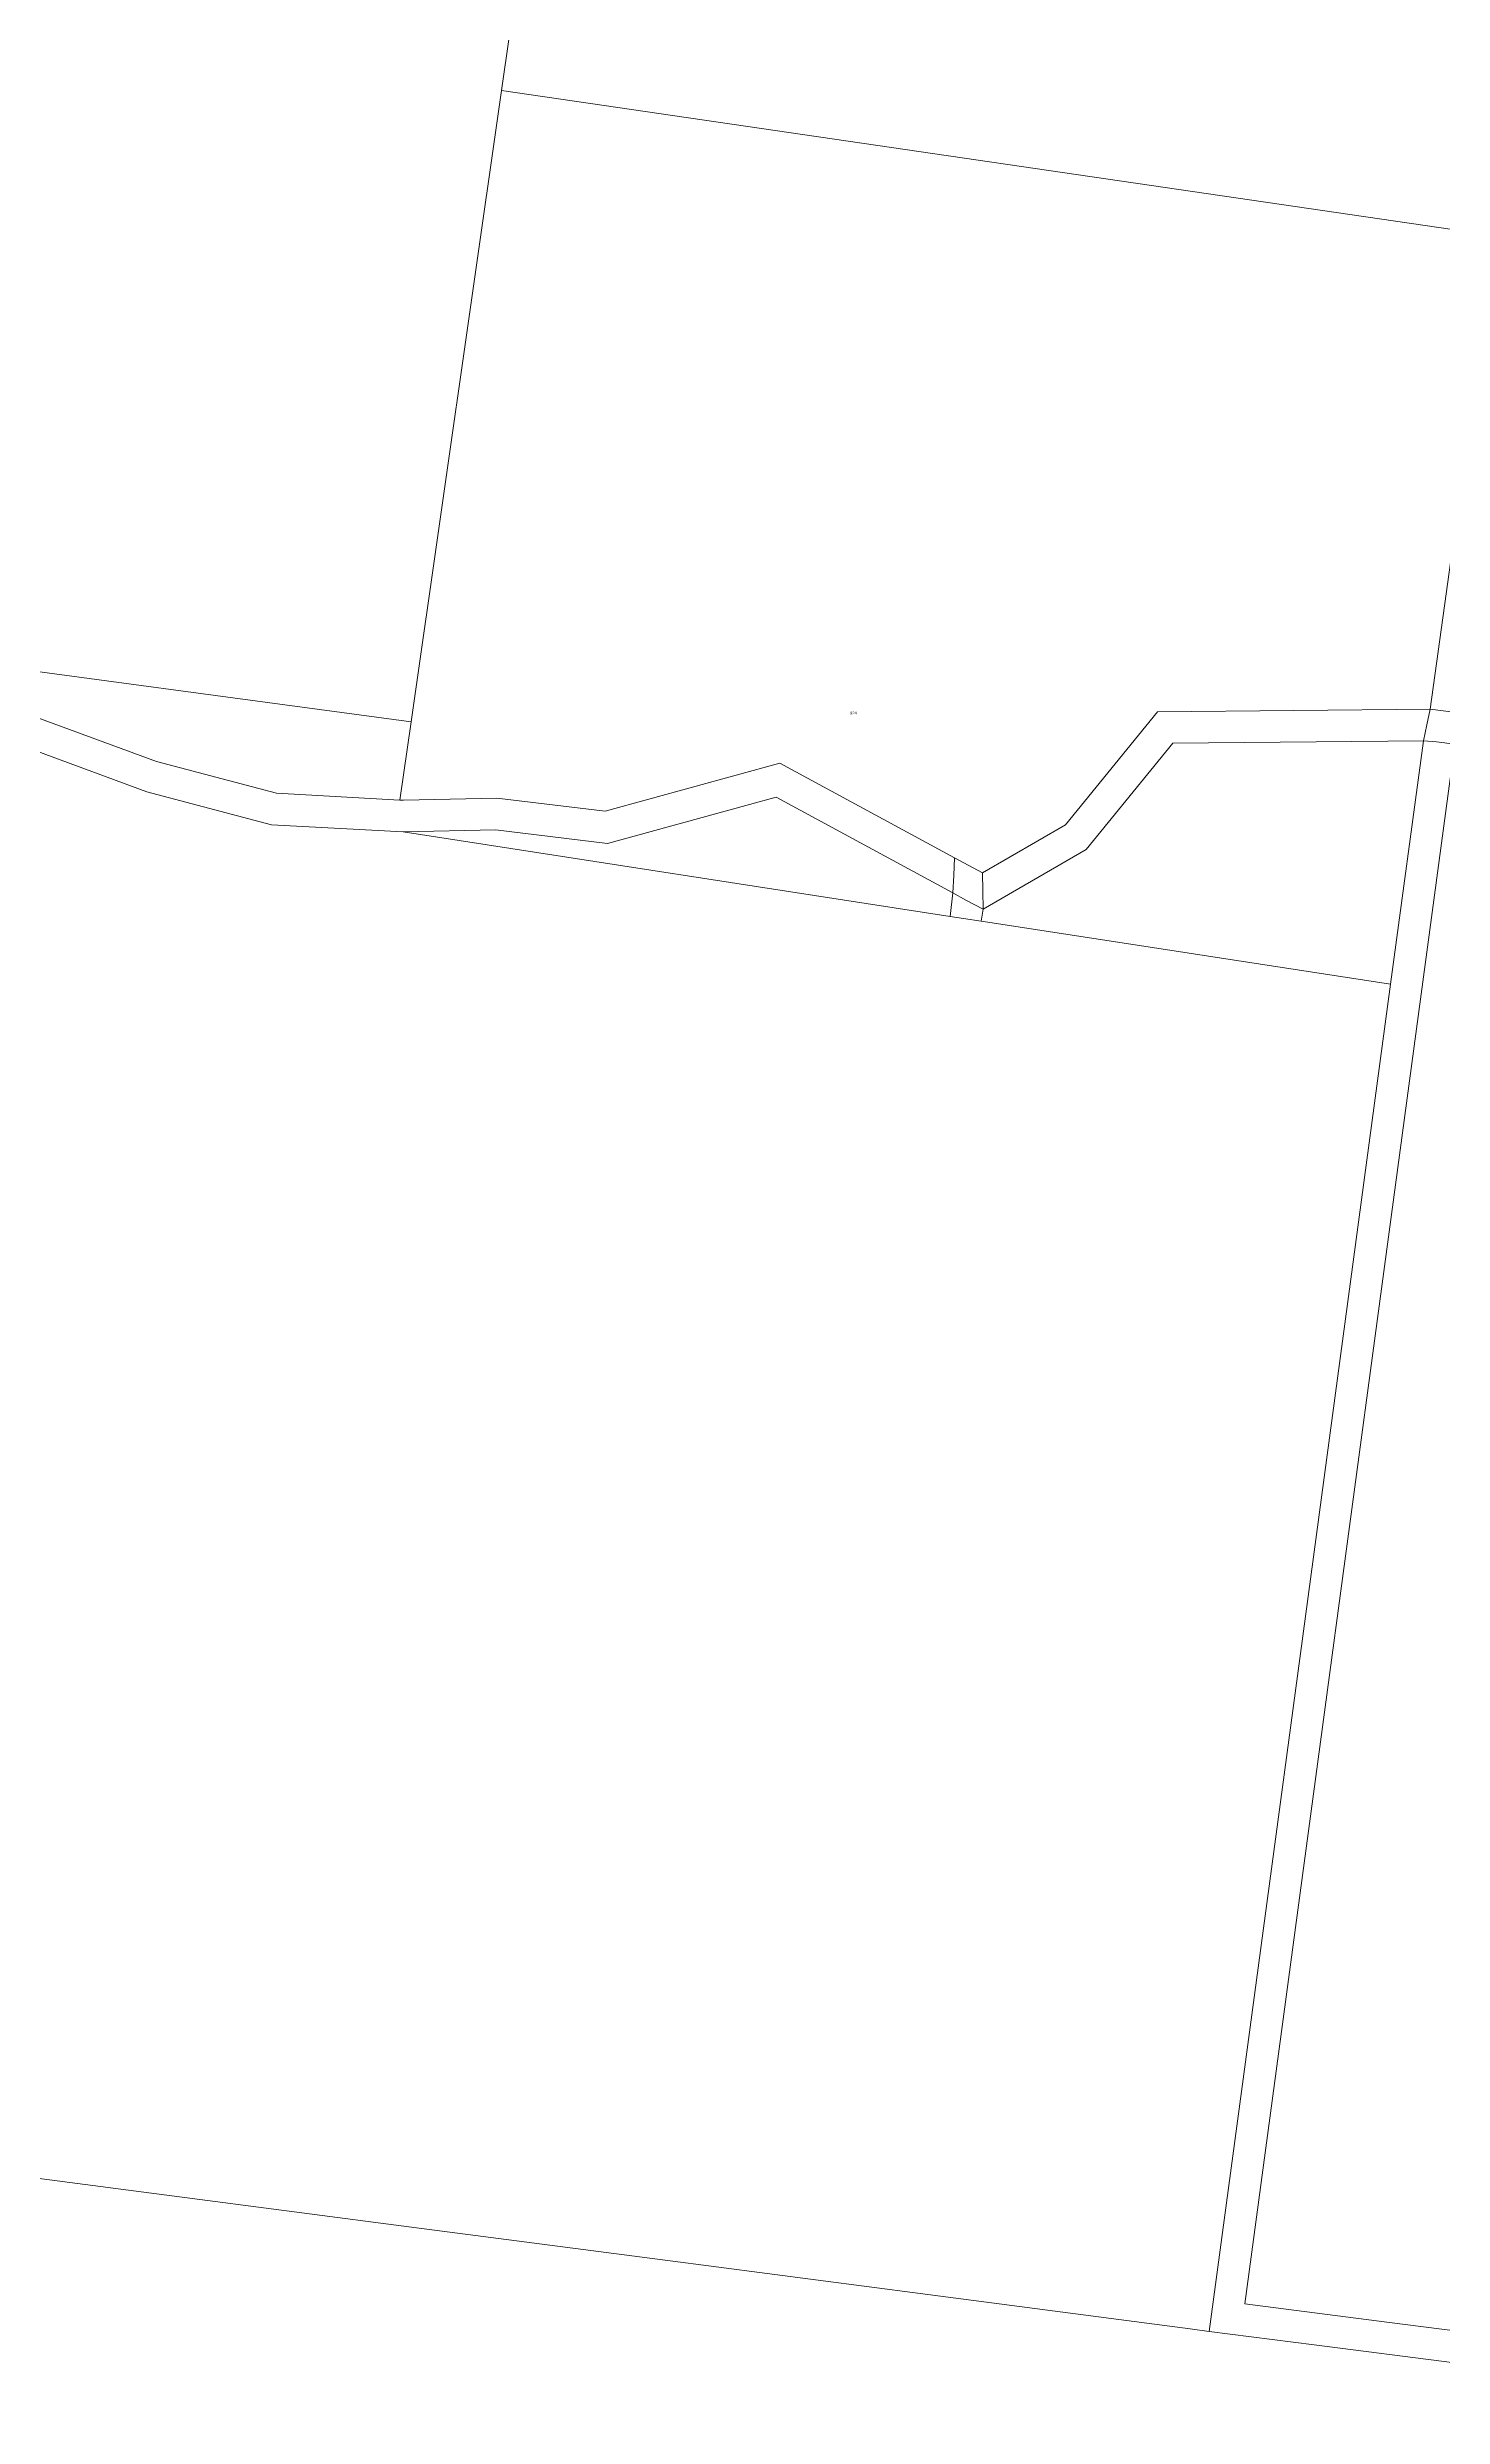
# Model space of a CAD drawing. Header units: metres. Extents: x 251098 to 258049, y 6188954 to 6192106.
# Drawn here: x 255191 to 256079, y 6188954 to 6190461 of the extents above; entities that cross this region are included whole.
import ezdxf

# ---------------------------------------------------------------- set-up
doc = ezdxf.new("R2010")
doc.units = ezdxf.units.M
doc.layers.add('Cadastre Land Parcels_SP_EXT', color=9, linetype='Continuous', lineweight=5)
doc.layers.add('Cadastre Roads_SP_EXT', color=9, linetype='Continuous', lineweight=5)
doc.styles.get("Standard").update_dxf_attribs({"font": 'arial.ttf'})

msp = doc.modelspace()

# ---------------------------------------------------------------- linework, layer by layer
at = {"layer": 'Cadastre Land Parcels_SP_EXT', "linetype": 'Continuous'}
for points in [[(255392.1, 6191202.5), (254878.4, 6191274.6), (254834.1, 6190948.5), (255036.3, 6190920.5), (254992.8, 6190602.3), (255167.7, 6190579.4), (255101.7, 6190074.7), (255104.2, 6190074.3), (255422.6, 6190031.5), (255480, 6190433.1), (255494.8, 6190536.6), (255539.8, 6190850.9), (255346, 6190877.7), (255392.1, 6191202.5)], [(256112.3, 6190340.6), (255480, 6190433.1), (255422.6, 6190031.5), (255415.4, 6189981.7), (255417.7, 6189981.6), (255477.1, 6189983), (255546, 6189974.6), (255657, 6190005.3), (255768.2, 6189945), (255785.9, 6189935.4), (255838.6, 6189966), (255897.2, 6190037.9), (256070.7, 6190039.6), (256112.3, 6190340.6)], [(255422.6, 6190031.5), (255104.2, 6190074.3), (255107.6, 6190072.4), (255157.8, 6190044), (255260.6, 6190006.2), (255337, 6189986.1), (255415.4, 6189981.7), (255422.6, 6190031.5)], [(256066.3, 6190019.5), (255906.9, 6190017.9), (255851.9, 6189950.4), (255786.3, 6189912.3), (255785.1, 6189904.7), (255789.3, 6189904.1), (256045.4, 6189864.6), (256066.3, 6190019.5)], [(256407.8, 6189360.9), (256432.2, 6189550.5), (256433.9, 6189563.3), (256459.9, 6189764.2), (256486.4, 6189968.3), (256481.7, 6189967.1), (256086.3, 6190017.4), (255952.7, 6189025.2), (256043.1, 6189013.6), (256158, 6188998.9), (256189, 6188995), (256356.6, 6188973.5), (256367.6, 6189050.3), (256376.1, 6189116.8), (256406.4, 6189350.1), (256407.8, 6189360.9)], [(255654.6, 6189983.7), (255547.4, 6189954.1), (255476.1, 6189962.9), (255417.4, 6189961.5), (255765.3, 6189907.8), (255767.1, 6189922.7), (255654.6, 6189983.7)]]:
    msp.add_lwpolyline(points, close=True, dxfattribs=at)
for points in [[(255494.8, 6190536.6), (255480, 6190433.1), (256112.3, 6190340.6), (256070.7, 6190039.6), (256088.8, 6190037.3), (256480.7, 6189987.5), (256512.3, 6189994.7), (256566.9, 6190027.2), (256594.6, 6190037.5), (256727, 6190055.9), (256807.9, 6190048.5), (256845.5, 6190041.3), (256842.3, 6190048.1), (256836.5, 6190073.3), (256836.5, 6190073.3), (256824.4, 6190156.1), (256810.4, 6190259.4), (256821.2, 6190364.4), (256820.6, 6190389.8), (256786.2, 6190493.2)], [(255109.6, 6189114.9), (255270.3, 6189094), (255425.9, 6189073.6), (255584.1, 6189053), (255746.3, 6189031.8), (255917.9, 6189009.4), (255930, 6189007.8), (255986.2, 6189424.8), (255986.2, 6189424.8), (256045.4, 6189864.6), (255789.3, 6189904.1), (255785.1, 6189904.7), (255773.9, 6189906.5), (255765.3, 6189907.8), (255417.4, 6189961.5), (255333.8, 6189966.1), (255254.5, 6189987), (255149.3, 6190025.7)]]:
    msp.add_lwpolyline(points, dxfattribs=at)
at = {"layer": 'Cadastre Roads_SP_EXT', "linetype": 'Continuous'}
msp.add_lwpolyline([(255149.3, 6190025.7), (255254.5, 6189987), (255333.8, 6189966.1), (255417.4, 6189961.5), (255476.1, 6189962.9), (255547.4, 6189954.1), (255654.6, 6189983.7), (255767.1, 6189922.7), (255767.7, 6189933.8), (255768.2, 6189945), (255657, 6190005.3), (255546, 6189974.6), (255477.1, 6189983), (255477.1, 6189983), (255417.7, 6189981.6), (255415.4, 6189981.7), (255337, 6189986.1), (255260.6, 6190006.2), (255157.8, 6190044)], dxfattribs=at)
for points in [[(256070.7, 6190039.6), (255897.2, 6190037.9), (255838.6, 6189966), (255785.9, 6189935.4), (255786.1, 6189923.8), (255786.3, 6189912.3), (255851.9, 6189950.4), (255906.9, 6190017.9), (256066.3, 6190019.5), (256068.5, 6190029.7), (256070.7, 6190039.6)], [(256086.3, 6190017.4), (256074.6, 6190018.7), (256066.3, 6190019.5), (256045.4, 6189864.6), (255986.2, 6189424.8), (255930, 6189007.8), (255996.9, 6188999.3), (256086.1, 6188987.8), (256142.6, 6188980.5), (256235.1, 6188968.7), (256354.1, 6188953.6), (256356.6, 6188973.5), (256189, 6188995), (256158, 6188998.9), (256043.1, 6189013.6), (255952.7, 6189025.2), (256086.3, 6190017.4)], [(255786.3, 6189912.3), (255775.3, 6189918.2), (255767.1, 6189922.7), (255765.3, 6189907.8), (255773.9, 6189906.5), (255785.1, 6189904.7), (255786.3, 6189912.3)]]:
    msp.add_lwpolyline(points, close=True, dxfattribs=at)

# ---------------------------------------------------------------- texts
at = {"layer": 'Cadastre Land Parcels_SP_EXT'}
msp.add_text('924', height=1.8, dxfattribs=at).set_placement((255701.7, 6190036.2))

doc.saveas('drawing.dxf')
